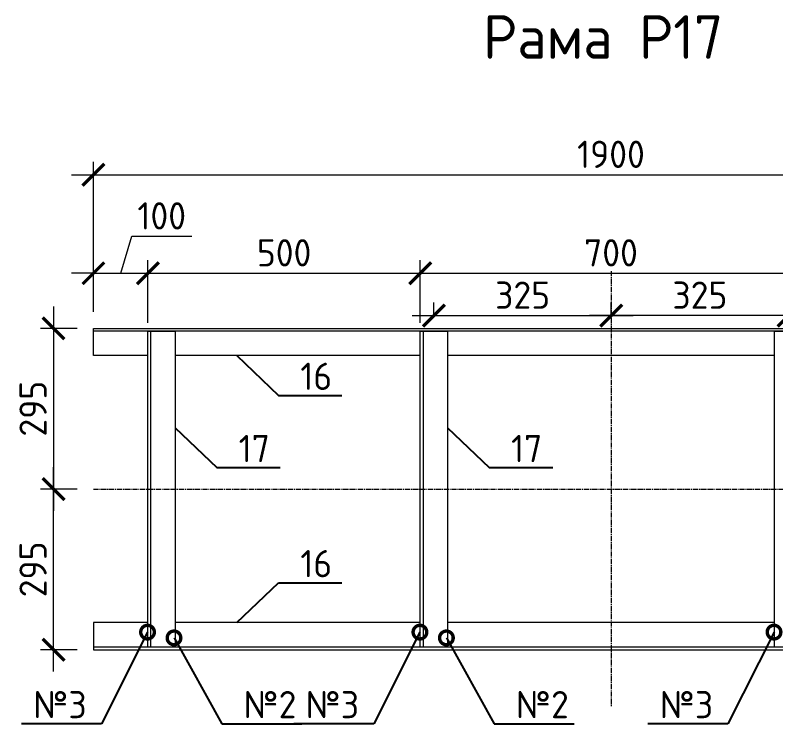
# Model space of a CAD drawing. Header units: millimetres. Extents: x -65574 to 111613, y -106550 to -50518.
# Drawn here: x 55254 to 56650, y -64960 to -63654 of the extents above; entities that cross this region are included whole.
import ezdxf
from ezdxf import colors
from ezdxf.entities.mleader import LeaderData, LeaderLine
from ezdxf.math import Vec2, Vec3

# ---------------------------------------------------------------- set-up
doc = ezdxf.new("R2010")
doc.units = ezdxf.units.MM
doc.linetypes.add('CENTER2', pattern=[28.575, 19.05, -3.175, 3.175, -3.175])
doc.layers.get('Defpoints').update_dxf_attribs({"color": 6})
doc.styles.add('GOST-2.304_Type-B', font='GOST Common.ttf')
doc.dimstyles.new('УРСТ', dxfattribs={"dimtxt": 2.5, "dimasz": 2, "dimexe": 1.2, "dimexo": 1.5, "dimtad": 1, "dimdec": 0, "dimrnd": 1, "dimtxsty": 'GOST-2.304_Type-B', "dimblk": 'ARCHTICK', "dimcen": 2, "dimdle": 2, "dimazin": 3, "dimtfac": 1, "dimtdec": 0, "dimtmove": 1, "dimatfit": 0, "dimldrblk": 'NONE', "dimlwd": 15, "dimlwe": 15})

# ---------------------------------------------------------------- blocks, each defined once
blk = doc.blocks.new('_ArchTick')
at = {"color": 0, "linetype": 'ByBlock', "const_width": 0.15}
blk.add_lwpolyline([(-0.5, -0.5), (0.5, 0.5)], dxfattribs=at)
blk = doc.blocks.new('*D132')
at = {"color": 0, "lineweight": 15, "ltscale": 100, "transparency": 16777216}
for p, q in [((55447.2, -64127.7), (55467.6, -64059.9)), ((55467.6, -64059.9), (55577.6, -64059.9)), ((55397.2, -64198.8), (55397.2, -64103.7)), ((55497.2, -64218.8), (55497.2, -64103.7)), ((55397.2, -64127.7), (55357.2, -64127.7)), ((55397.2, -64127.7), (55497.2, -64127.7)), ((55397.2, -64127.7), (55497.2, -64127.7)), ((55497.2, -64127.7), (55537.2, -64127.7))]:
    blk.add_line(p, q, dxfattribs=at)
at = {"layer": 'Defpoints', "color": 0, "lineweight": -2, "ltscale": 100, "transparency": 16777216}
for p in [(55497.2, -64127.7), (55397.2, -64228.8), (55497.2, -64248.8)]:
    blk.add_point(p, dxfattribs=at)
at = {"color": 0, "lineweight": 15, "ltscale": 100, "transparency": 16777216, "xscale": 40, "yscale": 40, "zscale": 40}
blk.add_blockref('_ArchTick', (55397.2, -64127.7), dxfattribs=at)
at = {"color": 0, "lineweight": 15, "ltscale": 100, "transparency": 16777216, "xscale": 40, "yscale": 40, "zscale": 40, "rotation": 180}
blk.add_blockref('_ArchTick', (55497.2, -64127.7), dxfattribs=at)
at = {"color": 0, "lineweight": 15, "ltscale": 100, "transparency": 16777216, "insert": (55522.6, -64022.4), "char_height": 50, "attachment_point": 5, "style": 'GOST-2.304_Type-B'}
blk.add_mtext('\\A1;100', dxfattribs=at)
blk = doc.blocks.new('_None')
blk = doc.blocks.new('*D133')
at = {"color": 0, "lineweight": 15, "ltscale": 100, "transparency": 16777216}
for p, q in [((55497.2, -64218.8), (55497.2, -64103.7)), ((55997.2, -64218.8), (55997.2, -64103.7)), ((55457.2, -64127.7), (56037.2, -64127.7))]:
    blk.add_line(p, q, dxfattribs=at)
at = {"layer": 'Defpoints', "color": 0, "lineweight": -2, "ltscale": 100, "transparency": 16777216}
for p in [(55997.2, -64127.7), (55497.2, -64248.8), (55997.2, -64248.8)]:
    blk.add_point(p, dxfattribs=at)
at = {"color": 0, "lineweight": 15, "ltscale": 100, "transparency": 16777216, "xscale": 40, "yscale": 40, "zscale": 40, "rotation": 180}
blk.add_blockref('_ArchTick', (55497.2, -64127.7), dxfattribs=at)
at = {"color": 0, "lineweight": 15, "ltscale": 100, "transparency": 16777216, "xscale": 40, "yscale": 40, "zscale": 40}
blk.add_blockref('_ArchTick', (55997.2, -64127.7), dxfattribs=at)
at = {"color": 0, "lineweight": 15, "ltscale": 100, "transparency": 16777216, "insert": (55747.2, -64090.2), "char_height": 50, "attachment_point": 5, "style": 'GOST-2.304_Type-B'}
blk.add_mtext('\\A1;500', dxfattribs=at)
blk = doc.blocks.new('*D134')
at = {"color": 0, "lineweight": 15, "ltscale": 100, "transparency": 16777216}
for p, q in [((55997.2, -64218.8), (55997.2, -64103.7)), ((56697.2, -64218.8), (56697.2, -64103.7)), ((55957.2, -64127.7), (56737.2, -64127.7))]:
    blk.add_line(p, q, dxfattribs=at)
at = {"layer": 'Defpoints', "color": 0, "lineweight": -2, "ltscale": 100, "transparency": 16777216}
for p in [(56697.2, -64127.7), (55997.2, -64248.8), (56697.2, -64248.8)]:
    blk.add_point(p, dxfattribs=at)
at = {"color": 0, "lineweight": 15, "ltscale": 100, "transparency": 16777216, "xscale": 40, "yscale": 40, "zscale": 40, "rotation": 180}
blk.add_blockref('_ArchTick', (55997.2, -64127.7), dxfattribs=at)
at = {"color": 0, "lineweight": 15, "ltscale": 100, "transparency": 16777216, "xscale": 40, "yscale": 40, "zscale": 40}
blk.add_blockref('_ArchTick', (56697.2, -64127.7), dxfattribs=at)
at = {"color": 0, "lineweight": 15, "ltscale": 100, "transparency": 16777216, "insert": (56347.2, -64090.2), "char_height": 50, "attachment_point": 5, "style": 'GOST-2.304_Type-B'}
blk.add_mtext('\\A1;700', dxfattribs=at)
blk = doc.blocks.new('_DotSmall')
at = {"color": 0, "linetype": 'ByBlock', "const_width": 0.5}
blk.add_lwpolyline([(-0.0625, 0, 1), (0.0625, 0, 1)], format="xyb", close=True, dxfattribs=at)
blk = doc.blocks.new('*D137')
at = {"color": 0, "lineweight": 15, "ltscale": 100, "transparency": 16777216}
for p, q in [((55397.2, -64198.8), (55397.2, -63922.9)), ((57297.2, -64198.8), (57297.2, -63922.9)), ((55357.2, -63946.9), (57337.2, -63946.9))]:
    blk.add_line(p, q, dxfattribs=at)
at = {"layer": 'Defpoints', "color": 0, "lineweight": -2, "ltscale": 100, "transparency": 16777216}
for p in [(57297.2, -63946.9), (55397.2, -64228.8), (57297.2, -64228.8)]:
    blk.add_point(p, dxfattribs=at)
at = {"color": 0, "lineweight": 15, "ltscale": 100, "transparency": 16777216, "xscale": 40, "yscale": 40, "zscale": 40, "rotation": 180}
blk.add_blockref('_ArchTick', (55397.2, -63946.9), dxfattribs=at)
at = {"color": 0, "lineweight": 15, "ltscale": 100, "transparency": 16777216, "xscale": 40, "yscale": 40, "zscale": 40}
blk.add_blockref('_ArchTick', (57297.2, -63946.9), dxfattribs=at)
at = {"color": 0, "lineweight": 15, "ltscale": 100, "transparency": 16777216, "insert": (56347.2, -63909.4), "char_height": 50, "attachment_point": 5, "style": 'GOST-2.304_Type-B'}
blk.add_mtext('\\A1;1900', dxfattribs=at)
blk = doc.blocks.new('*D121')
at = {"color": 0, "lineweight": 15, "ltscale": 100, "transparency": 16777216}
for p, q in [((56022.2, -64203.8), (56022.2, -64181.4)), ((56347.7, -64203.8), (56347.7, -64181.4)), ((55982.2, -64205.4), (56387.7, -64205.4))]:
    blk.add_line(p, q, dxfattribs=at)
at = {"layer": 'Defpoints', "color": 0, "lineweight": -2, "ltscale": 100, "transparency": 16777216}
for p in [(56347.7, -64205.4), (56022.2, -64233.8), (56347.7, -64233.8)]:
    blk.add_point(p, dxfattribs=at)
at = {"color": 0, "lineweight": 15, "ltscale": 100, "transparency": 16777216, "xscale": 40, "yscale": 40, "zscale": 40, "rotation": 180}
blk.add_blockref('_ArchTick', (56022.2, -64205.4), dxfattribs=at)
at = {"color": 0, "lineweight": 15, "ltscale": 100, "transparency": 16777216, "xscale": 40, "yscale": 40, "zscale": 40}
blk.add_blockref('_ArchTick', (56347.7, -64205.4), dxfattribs=at)
at = {"color": 0, "lineweight": 15, "ltscale": 100, "transparency": 16777216, "insert": (56185, -64167.9), "char_height": 50, "attachment_point": 5, "style": 'GOST-2.304_Type-B'}
blk.add_mtext('\\A1;325', dxfattribs=at)
blk = doc.blocks.new('*D122')
at = {"color": 0, "lineweight": 15, "ltscale": 100, "transparency": 16777216}
for p, q in [((56347.7, -64203.8), (56347.7, -64181.4)), ((56673.1, -64203.8), (56673.1, -64181.4)), ((56713.1, -64205.4), (56307.7, -64205.4))]:
    blk.add_line(p, q, dxfattribs=at)
at = {"layer": 'Defpoints', "color": 0, "lineweight": -2, "ltscale": 100, "transparency": 16777216}
for p in [(56347.7, -64205.4), (56347.7, -64233.8), (56673.1, -64233.8)]:
    blk.add_point(p, dxfattribs=at)
at = {"color": 0, "lineweight": 15, "ltscale": 100, "transparency": 16777216, "xscale": 40, "yscale": 40, "zscale": 40, "rotation": 180}
blk.add_blockref('_ArchTick', (56347.7, -64205.4), dxfattribs=at)
at = {"color": 0, "lineweight": 15, "ltscale": 100, "transparency": 16777216, "xscale": 40, "yscale": 40, "zscale": 40}
blk.add_blockref('_ArchTick', (56673.1, -64205.4), dxfattribs=at)
at = {"color": 0, "lineweight": 15, "ltscale": 100, "transparency": 16777216, "insert": (56510.4, -64167.9), "char_height": 50, "attachment_point": 5, "style": 'GOST-2.304_Type-B'}
blk.add_mtext('\\A1;325', dxfattribs=at)
blk = doc.blocks.new('*D123')
at = {"color": 0, "lineweight": 15, "ltscale": 100, "transparency": 16777216}
for p, q in [((55323.9, -64188.8), (55323.9, -64563.8)), ((55367.2, -64228.8), (55299.9, -64228.8)), ((55367.2, -64523.8), (55299.9, -64523.8))]:
    blk.add_line(p, q, dxfattribs=at)
at = {"layer": 'Defpoints', "color": 0, "lineweight": -2, "ltscale": 100, "transparency": 16777216}
for p in [(55397.2, -64228.8), (55323.9, -64523.8), (55397.2, -64523.8)]:
    blk.add_point(p, dxfattribs=at)
at = {"color": 0, "lineweight": 15, "ltscale": 100, "transparency": 16777216, "xscale": 40, "yscale": 40, "zscale": 40}
for p, rotation in [((55323.9, -64228.8), 90), ((55323.9, -64523.8), 270)]:
    blk.add_blockref('_ArchTick', p, dxfattribs=dict(at, rotation=rotation))
at = {"color": 0, "lineweight": 15, "ltscale": 100, "transparency": 16777216, "insert": (55286.4, -64376.3), "char_height": 50, "attachment_point": 5, "rotation": 90, "style": 'GOST-2.304_Type-B'}
blk.add_mtext('\\A1;295', dxfattribs=at)
blk = doc.blocks.new('*D124')
at = {"color": 0, "lineweight": 15, "ltscale": 100, "transparency": 16777216}
for p, q in [((55323.9, -64858.8), (55323.9, -64483.8)), ((55367.2, -64523.8), (55299.9, -64523.8)), ((55367.2, -64818.8), (55299.9, -64818.8))]:
    blk.add_line(p, q, dxfattribs=at)
at = {"layer": 'Defpoints', "color": 0, "lineweight": -2, "ltscale": 100, "transparency": 16777216}
for p in [(55323.9, -64523.8), (55397.2, -64523.8), (55397.2, -64818.8)]:
    blk.add_point(p, dxfattribs=at)
at = {"color": 0, "lineweight": 15, "ltscale": 100, "transparency": 16777216, "xscale": 40, "yscale": 40, "zscale": 40}
for p, rotation in [((55323.9, -64523.8), 90), ((55323.9, -64818.8), 270)]:
    blk.add_blockref('_ArchTick', p, dxfattribs=dict(at, rotation=rotation))
at = {"color": 0, "lineweight": 15, "ltscale": 100, "transparency": 16777216, "insert": (55286.4, -64671.3), "char_height": 50, "attachment_point": 5, "rotation": 90, "style": 'GOST-2.304_Type-B'}
blk.add_mtext('\\A1;295', dxfattribs=at)

msp = doc.modelspace()

# ---------------------------------------------------------------- linework, layer by layer
at = {"linetype": 'CENTER2', "lineweight": 5, "ltscale": 0.5}
for p, q in [((56347.7, -64123.8), (56347.7, -64923.8)), ((55397.2, -64523.8), (57297.2, -64523.8))]:
    msp.add_line(p, q, dxfattribs=at)
at = {"lineweight": 15, "ltscale": 100}
for p, q in [((57297.2, -64233.8), (55397.2, -64233.8)), ((55502.2, -64233.8), (55502.2, -64813.8)), ((56002.2, -64233.8), (56002.2, -64813.8)), ((57297.2, -64813.8), (55397.2, -64813.8))]:
    msp.add_line(p, q, dxfattribs=at)
for points in [[(55497.2, -64278.8), (55397.2, -64278.8), (55397.2, -64228.8), (57297.2, -64228.8), (57297.2, -64278.8), (57197.2, -64278.8)], [(55997.2, -64278.8), (55547.2, -64278.8)], [(56647.2, -64278.8), (56047.2, -64278.8)], [(55497.2, -64768.8), (55397.2, -64768.8), (55397.2, -64818.8), (57297.2, -64818.8), (57297.2, -64768.8), (57197.2, -64768.8)], [(55997.2, -64768.8), (55547.2, -64768.8)], [(56647.2, -64768.8), (56047.2, -64768.8)]]:
    msp.add_lwpolyline(points, dxfattribs=at)
for points in [[(55497.2, -64813.8), (55497.2, -64233.8), (55547.2, -64233.8), (55547.2, -64813.8)], [(55997.2, -64813.8), (55997.2, -64233.8), (56047.2, -64233.8), (56047.2, -64813.8)], [(56647.2, -64813.8), (56647.2, -64233.8), (56697.2, -64233.8), (56697.2, -64813.8)]]:
    msp.add_lwpolyline(points, close=True, dxfattribs=at)

# ---------------------------------------------------------------- texts
at = {"insert": (56332.8, -63694.1), "char_height": 80, "width": 720.502, "attachment_point": 5, "style": 'GOST-2.304_Type-B'}
msp.add_mtext('\\pxqc;Рама Р17', dxfattribs=at)

# ---------------------------------------------------------------- dimensions: what is measured, and where the dimension line sits
at = {"lineweight": 15, "ltscale": 100}
for base, p1, p2, picture, middle in [((57297.2, -63946.9), (55397.2, -64228.8), (57297.2, -64228.8), '*D137', (56347.2, -63909.4)), ((55497.2, -64127.7), (55397.2, -64228.8), (55497.2, -64248.8), '*D132', (55480.1, -64022.4)), ((55997.2, -64127.7), (55497.2, -64248.8), (55997.2, -64248.8), '*D133', (55747.2, -64090.2)), ((56697.2, -64127.7), (55997.2, -64248.8), (56697.2, -64248.8), '*D134', (56347.2, -64090.2)), ((56347.6811, -64205.4344), (56022.2384, -64233.7913), (56347.6811, -64233.7913), '*D121', (56184.9598, -64167.9344))]:
    dim = msp.add_linear_dim(base=base, p1=p1, p2=p2, dimstyle='УРСТ', override={"dimscale": 0}, dxfattribs=at)
    dim.commit()
    dim.dimension.update_dxf_attribs({"geometry": picture, "text_midpoint": middle})
for base, p1, p2, angle, picture, middle in [((56347.7, -64205.4), (56673.1, -64233.8), (56347.7, -64233.8), 180, '*D122', (56510.4, -64167.9)), ((55323.9, -64523.8), (55397.2, -64228.8), (55397.2, -64523.8), 90, '*D123', (55286.4, -64376.3)), ((55323.9, -64523.8), (55397.2, -64818.8), (55397.2, -64523.8), 270, '*D124', (55286.4, -64671.3))]:
    dim = msp.add_linear_dim(base=base, p1=p1, p2=p2, angle=angle, dimstyle='УРСТ', override={"dimscale": 0}, dxfattribs=at)
    dim.commit()
    dim.dimension.update_dxf_attribs({"geometry": picture, "text_midpoint": middle})

# ---------------------------------------------------------------- leaders
ml = msp.add_multileader_mtext('Standard', dxfattribs=at)
ml.set_content('16', color=256, style='GOST-2.304_Type-B')
ml.set_leader_properties()
ml.set_arrow_properties(name='NONE')
ml.build(insert=Vec2(0, 0))
ml.multileader.update_dxf_attribs({"text_left_attachment_type": 6, "text_right_attachment_type": 6, "dogleg_length": 1, "arrow_head_size": 50, "scale": 20})
ctx = ml.context
ctx.base_point, ctx.scale, ctx.char_height, ctx.arrow_head_size, ctx.landing_gap_size, ctx.plane_origin = Vec3(55757, -64351.9), 20, 50, 50, 20, Vec3(55914.8, -63956.9)
ctx.left_attachment, ctx.right_attachment = 6, 6
notes = []
notes.append((ctx, [(1, (1, 1, 0), (55737, -64351.9), (1, 0), 20, [(0, [(55660.5, -64278.8)], 0, [])])]))
ctx.mtext.insert, ctx.mtext.flow_direction = Vec3(55777, -64291.9), 5
ml = msp.add_multileader_mtext('Standard', dxfattribs=at)
ml.set_content('17', color=256, style='GOST-2.304_Type-B')
ml.set_leader_properties()
ml.set_arrow_properties(name='NONE')
ml.build(insert=Vec2(0, 0))
ml.multileader.update_dxf_attribs({"text_left_attachment_type": 6, "text_right_attachment_type": 6, "dogleg_length": 1, "arrow_head_size": 50, "scale": 20})
ctx = ml.context
ctx.base_point, ctx.scale, ctx.char_height, ctx.arrow_head_size, ctx.landing_gap_size, ctx.plane_origin = Vec3(55643.8, -64484.4), 20, 50, 50, 20, Vec3(55801.6, -64089.4)
ctx.left_attachment, ctx.right_attachment = 6, 6
notes.append((ctx, [(1, (1, 1, 0), (55623.8, -64484.4), (1, 0), 20, [(0, [(55547.2, -64411.3)], 0, [])])]))
ctx.mtext.insert, ctx.mtext.flow_direction = Vec3(55663.8, -64424.4), 5
ml = msp.add_multileader_mtext('Standard', dxfattribs=at)
ml.set_content('17', color=256, style='GOST-2.304_Type-B')
ml.set_leader_properties()
ml.set_arrow_properties(name='NONE')
ml.build(insert=Vec2(0, 0))
ml.multileader.update_dxf_attribs({"text_left_attachment_type": 6, "text_right_attachment_type": 6, "dogleg_length": 1, "arrow_head_size": 50, "scale": 20})
ctx = ml.context
ctx.base_point, ctx.scale, ctx.char_height, ctx.arrow_head_size, ctx.landing_gap_size, ctx.plane_origin = Vec3(56143.8, -64484.4), 20, 50, 50, 20, Vec3(56301.6, -64089.4)
ctx.left_attachment, ctx.right_attachment = 6, 6
notes.append((ctx, [(1, (1, 1, 0), (56123.8, -64484.4), (1, 0), 20, [(0, [(56047.2, -64411.3)], 0, [])])]))
ctx.mtext.insert, ctx.mtext.flow_direction = Vec3(56163.8, -64424.4), 5
ml = msp.add_multileader_mtext('Standard', dxfattribs=at)
ml.set_content('16', color=256, style='GOST-2.304_Type-B')
ml.set_leader_properties()
ml.set_arrow_properties(name='NONE')
ml.build(insert=Vec2(0, 0))
ml.multileader.update_dxf_attribs({"text_left_attachment_type": 6, "text_right_attachment_type": 6, "dogleg_length": 1, "arrow_head_size": 50, "scale": 20})
ctx = ml.context
ctx.base_point, ctx.scale, ctx.char_height, ctx.arrow_head_size, ctx.landing_gap_size, ctx.plane_origin = Vec3(55757, -64695.7), 20, 50, 50, 20, Vec3(55914.8, -65090.7)
ctx.left_attachment, ctx.right_attachment = 6, 6
notes.append((ctx, [(1, (1, 1, 0), (55737, -64695.7), (1, 0), 20, [(0, [(55660.5, -64768.8)], 0, [])])]))
ctx.mtext.insert, ctx.mtext.flow_direction = Vec3(55777, -64635.7), 5
ml = msp.add_multileader_mtext('Standard', dxfattribs=at)
ml.set_content('№3', color=256, style='GOST-2.304_Type-B')
ml.set_leader_properties()
ml.set_arrow_properties(name='DOTSMALL')
ml.build(insert=Vec2(0, 0))
ml.multileader.update_dxf_attribs({"text_left_attachment_type": 6, "text_right_attachment_type": 6, "dogleg_length": 1, "arrow_head_size": 50, "scale": 20})
ctx = ml.context
ctx.base_point, ctx.scale, ctx.char_height, ctx.arrow_head_size, ctx.landing_gap_size, ctx.plane_origin = Vec3(55266.8, -64954.5), 20, 50, 50, 20, Vec3(55653.8, -65368.8)
ctx.left_attachment, ctx.right_attachment = 6, 6
notes.append((ctx, [(0, (1, 1, 0), (55411.8, -64954.5), (-1, 0), 20, [(0, [(55496.5, -64786.4)], 0, [])])]))
ctx.mtext.insert, ctx.mtext.flow_direction = Vec3(55286.8, -64894.5), 5
ml = msp.add_multileader_mtext('Standard', dxfattribs=at)
ml.set_content('№3', color=256, style='GOST-2.304_Type-B')
ml.set_leader_properties()
ml.set_arrow_properties(name='DOTSMALL')
ml.build(insert=Vec2(0, 0))
ml.multileader.update_dxf_attribs({"text_left_attachment_type": 6, "text_right_attachment_type": 6, "dogleg_length": 1, "arrow_head_size": 50, "scale": 20})
ctx = ml.context
ctx.base_point, ctx.scale, ctx.char_height, ctx.arrow_head_size, ctx.landing_gap_size, ctx.plane_origin = Vec3(55766.8, -64954.5), 20, 50, 50, 20, Vec3(56153.8, -65368.8)
ctx.left_attachment, ctx.right_attachment = 6, 6
notes.append((ctx, [(0, (1, 1, 0), (55911.8, -64954.5), (-1, 0), 20, [(0, [(55996.5, -64786.4)], 0, [])])]))
ctx.mtext.insert, ctx.mtext.flow_direction = Vec3(55786.8, -64894.5), 5
ml = msp.add_multileader_mtext('Standard', dxfattribs=at)
ml.set_content('№3', color=256, style='GOST-2.304_Type-B')
ml.set_leader_properties()
ml.set_arrow_properties(name='DOTSMALL')
ml.build(insert=Vec2(0, 0))
ml.multileader.update_dxf_attribs({"text_left_attachment_type": 6, "text_right_attachment_type": 6, "dogleg_length": 1, "arrow_head_size": 50, "scale": 20})
ctx = ml.context
ctx.base_point, ctx.scale, ctx.char_height, ctx.arrow_head_size, ctx.landing_gap_size, ctx.plane_origin = Vec3(56416.8, -64954.5), 20, 50, 50, 20, Vec3(56803.8, -65368.8)
ctx.left_attachment, ctx.right_attachment = 6, 6
notes.append((ctx, [(0, (1, 1, 0), (56561.8, -64954.5), (-1, 0), 20, [(0, [(56646.5, -64786.4)], 0, [])])]))
ctx.mtext.insert, ctx.mtext.flow_direction = Vec3(56436.8, -64894.5), 5
ml = msp.add_multileader_mtext('Standard', dxfattribs=at)
ml.set_content('№2', color=256, style='GOST-2.304_Type-B')
ml.set_leader_properties()
ml.set_arrow_properties(name='DOTSMALL')
ml.build(insert=Vec2(0, 0))
ml.multileader.update_dxf_attribs({"text_left_attachment_type": 6, "text_right_attachment_type": 6, "dogleg_length": 1, "arrow_head_size": 50, "scale": 20})
ctx = ml.context
ctx.base_point, ctx.scale, ctx.char_height, ctx.arrow_head_size, ctx.landing_gap_size, ctx.plane_origin = Vec3(55652.7, -64954.5), 20, 50, 50, 20, Vec3(55390.7, -65368.8)
ctx.left_attachment, ctx.right_attachment = 6, 6
notes.append((ctx, [(0, (1, 1, 0), (55632.7, -64954.5), (1, 0), 20, [(0, [(55545.1, -64797)], 0, [])])]))
ctx.mtext.insert, ctx.mtext.flow_direction = Vec3(55672.7, -64894.5), 5
ml = msp.add_multileader_mtext('Standard', dxfattribs=at)
ml.set_content('№2', color=256, style='GOST-2.304_Type-B')
ml.set_leader_properties()
ml.set_arrow_properties(name='DOTSMALL')
ml.build(insert=Vec2(0, 0))
ml.multileader.update_dxf_attribs({"text_left_attachment_type": 6, "text_right_attachment_type": 6, "dogleg_length": 1, "arrow_head_size": 50, "scale": 20})
ctx = ml.context
ctx.base_point, ctx.scale, ctx.char_height, ctx.arrow_head_size, ctx.landing_gap_size, ctx.plane_origin = Vec3(56152.7, -64954.5), 20, 50, 50, 20, Vec3(55890.7, -65368.8)
ctx.left_attachment, ctx.right_attachment = 6, 6
notes.append((ctx, [(0, (1, 1, 0), (56132.7, -64954.5), (1, 0), 20, [(0, [(56045.1, -64797)], 0, [])])]))
ctx.mtext.insert, ctx.mtext.flow_direction = Vec3(56172.7, -64894.5), 5
for ctx, leaders in notes:
    for number, flags, end, landing, length, lines in leaders:
        leader = LeaderData()
        leader.index, (leader.has_last_leader_line, leader.has_dogleg_vector, leader.attachment_direction) = number, flags
        leader.last_leader_point, leader.dogleg_vector, leader.dogleg_length = Vec3(end), Vec3(landing), length
        for number, points, colour, breaks in lines:
            line = LeaderLine()
            line.index, line.vertices, line.color, line.breaks = number, Vec3.list(points), colors.encode_raw_color(colour), breaks
            leader.lines.append(line)
        ctx.leaders.append(leader)

doc.saveas('drawing.dxf')
